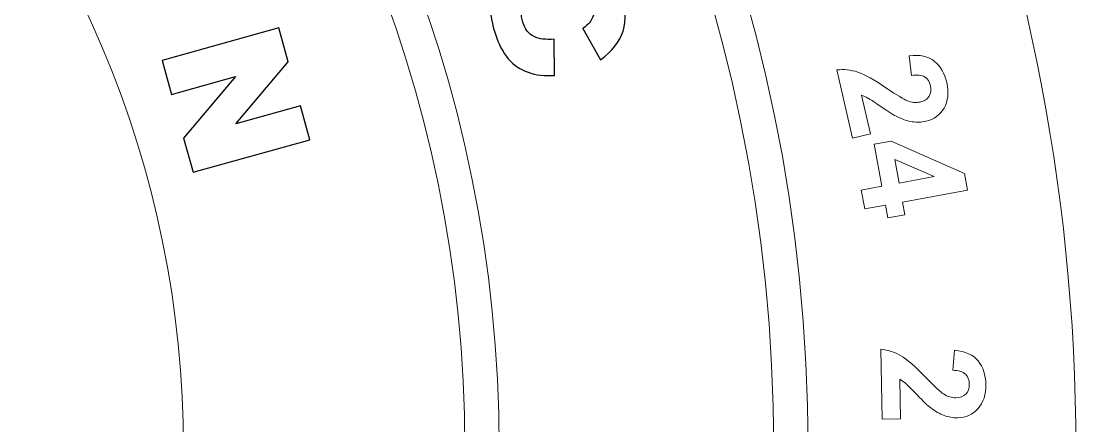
# Model space of a CAD drawing. Header units: millimetres. Extents: x -84 to 196, y -140 to 140.
# Drawn here: x 118.9 to 195.7, y 1.7 to 31.2 of the extents above; entities that cross this region are included whole.
import ezdxf

# ---------------------------------------------------------------- set-up
doc = ezdxf.new("R2010")
doc.units = ezdxf.units.MM
doc.header["$MEASUREMENT"] = 0
doc.layers.add('Layer 1', color=7, linetype='Continuous')

msp = doc.modelspace()

# ---------------------------------------------------------------- linework, layer by layer
at = {"layer": 'Layer 1', "color": 250, "lineweight": 9}
for points, knots in [([(55.7075, 140.0117), (133.0273, 140.0117), (195.7074, 77.3315), (195.7074, 0.0116), (195.7074, 0.0116), (195.7074, -77.3083), (133.0273, -139.9884), (55.7074, -139.9884), (55.7074, -139.9884), (-21.6125, -139.9884), (-84.2927, -77.3083), (-84.2927, 0.0116), (-84.2927, 0.0116), (-84.2927, 77.3315), (-21.6125, 140.0116), (55.7075, 140.0117)], [0, 0, 0, 0, 0.2, 0.2, 0.2, 0.2, 0.4, 0.4, 0.4, 0.4, 0.6, 0.6, 0.6, 0.6, 1, 1, 1, 1]), ([(56.199, 120.1045), (122.473, 120.1045), (176.1989, 66.3785), (176.1989, 0.1044), (176.1989, 0.1044), (176.1989, -66.1697), (122.473, -119.8956), (56.1989, -119.8956), (56.1989, -119.8956), (-10.0752, -119.8956), (-63.8011, -66.1697), (-63.8011, 0.1044), (-63.8011, 0.1044), (-63.8011, 66.3785), (-10.0752, 120.1044), (56.199, 120.1045)], [0, 0, 0, 0, 0.2, 0.2, 0.2, 0.2, 0.4, 0.4, 0.4, 0.4, 0.6, 0.6, 0.6, 0.6, 1, 1, 1, 1]), ([(56.199, 117.6046), (121.0925, 117.6046), (173.6989, 64.9979), (173.6989, 0.1044), (173.6989, 0.1044), (173.6989, -64.7891), (121.0924, -117.3956), (56.1989, -117.3956), (56.1989, -117.3956), (-8.6946, -117.3956), (-61.3011, -64.7891), (-61.3011, 0.1044), (-61.3011, 0.1044), (-61.3011, 64.998), (-8.6946, 117.6044), (56.199, 117.6046)], [0, 0, 0, 0, 0.2, 0.2, 0.2, 0.2, 0.4, 0.4, 0.4, 0.4, 0.6, 0.6, 0.6, 0.6, 1, 1, 1, 1]), ([(56.199, 97.6045), (110.0469, 97.6045), (153.6989, 53.9522), (153.6989, 0.1044), (153.6989, 0.1044), (153.6989, -53.7434), (110.0467, -97.3956), (56.1989, -97.3956), (56.1989, -97.3956), (2.3512, -97.3956), (-41.3011, -53.7434), (-41.3011, 0.1044), (-41.3011, 0.1044), (-41.3011, 53.9523), (2.3511, 97.6044), (56.199, 97.6045)], [0, 0, 0, 0, 0.2, 0.2, 0.2, 0.2, 0.4, 0.4, 0.4, 0.4, 0.6, 0.6, 0.6, 0.6, 1, 1, 1, 1]), ([(56.199, 95.1045), (108.6662, 95.1045), (151.1989, 52.5714), (151.1989, 0.1044), (151.1989, 0.1044), (151.1989, -52.3626), (108.666, -94.8956), (56.1989, -94.8956), (56.1989, -94.8956), (3.7318, -94.8956), (-38.8011, -52.3626), (-38.8011, 0.1044), (-38.8011, 0.1044), (-38.8011, 52.5715), (3.7318, 95.1044), (56.199, 95.1045)], [0, 0, 0, 0, 0.2, 0.2, 0.2, 0.2, 0.4, 0.4, 0.4, 0.4, 0.6, 0.6, 0.6, 0.6, 1, 1, 1, 1]), ([(55.7075, 75.0118), (97.1287, 75.0118), (130.7074, 41.4329), (130.7074, 0.0116), (130.7074, 0.0116), (130.7074, -41.4096), (97.1287, -74.9884), (55.7074, -74.9884), (55.7074, -74.9884), (14.2861, -74.9884), (-19.2926, -41.4097), (-19.2926, 0.0116), (-19.2926, 0.0116), (-19.2926, 41.433), (14.2861, 75.0116), (55.7075, 75.0118)], [0, 0, 0, 0, 0.2, 0.2, 0.2, 0.2, 0.4, 0.4, 0.4, 0.4, 0.6, 0.6, 0.6, 0.6, 1, 1, 1, 1]), ([(157.7066, 29.8645), (157.7066, 29.8645), (157.7354, 27.2234), (157.7354, 27.2234), (157.7354, 27.2234), (157.0063, 27.1725), (156.3628, 27.2495), (155.7981, 27.4567), (155.7981, 27.4567), (155.2357, 27.6618), (154.7585, 27.9881), (154.3648, 28.4316), (154.3648, 28.4316), (153.971, 28.8751), (153.6497, 29.4966), (153.399, 30.294), (153.399, 30.294), (153.0947, 31.2614), (152.9877, 32.0973), (153.0759, 32.7995), (153.0759, 32.7995), (153.1664, 33.5018), (153.4936, 34.1877), (154.0646, 34.8551), (154.0646, 34.8551), (154.6336, 35.5225), (155.469, 36.0318), (156.5759, 36.379), (156.5759, 36.379), (158.0509, 36.8419), (159.306, 36.8054), (160.3454, 36.2697), (160.3454, 36.2697), (161.3829, 35.7339), (162.1265, 34.7492), (162.5765, 33.3157), (162.5765, 33.3157), (162.9303, 32.1936), (162.98, 31.2405), (162.7283, 30.4563), (162.7283, 30.4563), (162.4767, 29.6701), (161.9293, 28.9742), (161.0867, 28.3691), (161.0867, 28.3691), (161.0867, 28.3691), (159.7835, 30.6291), (159.7835, 30.6291), (159.7835, 30.6291), (160.0279, 30.8), (160.1983, 30.9514), (160.2946, 31.0836), (160.2946, 31.0836), (160.4568, 31.3025), (160.5601, 31.5435), (160.6027, 31.8022), (160.6027, 31.8022), (160.6475, 32.0588), (160.6247, 32.3264), (160.539, 32.6009), (160.539, 32.6009), (160.3421, 33.2263), (159.9413, 33.6262), (159.3351, 33.7987), (159.3351, 33.7987), (158.8834, 33.9337), (158.2587, 33.8757), (157.4613, 33.625), (157.4613, 33.625), (156.4721, 33.3144), (155.8416, 32.9518), (155.5699, 32.5375), (155.5699, 32.5375), (155.296, 32.1234), (155.2458, 31.6427), (155.4152, 31.1002), (155.4152, 31.1002), (155.5804, 30.5753), (155.8547, 30.2236), (156.2346, 30.0456), (156.2346, 30.0456), (156.6146, 29.8698), (157.1059, 29.8087), (157.7066, 29.8645)], [0, 0, 0, 0, 0.0454545, 0.0454545, 0.0454545, 0.0454545, 0.0909091, 0.0909091, 0.0909091, 0.0909091, 0.1363636, 0.1363636, 0.1363636, 0.1363636, 0.1818182, 0.1818182, 0.1818182, 0.1818182, 0.2272727, 0.2272727, 0.2272727, 0.2272727, 0.2727273, 0.2727273, 0.2727273, 0.2727273, 0.3181818, 0.3181818, 0.3181818, 0.3181818, 0.3636364, 0.3636364, 0.3636364, 0.3636364, 0.4090909, 0.4090909, 0.4090909, 0.4090909, 0.4545455, 0.4545455, 0.4545455, 0.4545455, 0.5, 0.5, 0.5, 0.5, 0.5454545, 0.5454545, 0.5454545, 0.5454545, 0.5909091, 0.5909091, 0.5909091, 0.5909091, 0.6363636, 0.6363636, 0.6363636, 0.6363636, 0.6818182, 0.6818182, 0.6818182, 0.6818182, 0.7272727, 0.7272727, 0.7272727, 0.7272727, 0.7727273, 0.7727273, 0.7727273, 0.7727273, 0.8181818, 0.8181818, 0.8181818, 0.8181818, 0.8636364, 0.8636364, 0.8636364, 0.8636364, 0.9090909, 0.9090909, 0.9090909, 0.9090909, 1, 1, 1, 1]), ([(137.6553, 30.6769), (137.6553, 30.6769), (138.3355, 28.2215), (138.3355, 28.2215), (138.3355, 28.2215), (138.3355, 28.2215), (134.516, 23.7123), (134.516, 23.7123), (134.516, 23.7123), (134.516, 23.7123), (139.2232, 25.0161), (139.2232, 25.0161), (139.2232, 25.0161), (139.2232, 25.0161), (139.9115, 22.5379), (139.9115, 22.5379), (139.9115, 22.5379), (139.9115, 22.5379), (131.3998, 20.178), (131.3998, 20.178), (131.3998, 20.178), (131.3998, 20.178), (130.7134, 22.6584), (130.7134, 22.6584), (130.7134, 22.6584), (130.7134, 22.6584), (134.5019, 27.1408), (134.5019, 27.1408), (134.5019, 27.1408), (134.5019, 27.1408), (129.8299, 25.8451), (129.8299, 25.8451), (129.8299, 25.8451), (129.8299, 25.8451), (129.1433, 28.3191), (129.1433, 28.3191), (129.1433, 28.3191), (129.1433, 28.3191), (137.6553, 30.6769), (137.6553, 30.6769)], [0, 0, 0, 0, 0.0909091, 0.0909091, 0.0909091, 0.0909091, 0.1818182, 0.1818182, 0.1818182, 0.1818182, 0.2727273, 0.2727273, 0.2727273, 0.2727273, 0.3636364, 0.3636364, 0.3636364, 0.3636364, 0.4545455, 0.4545455, 0.4545455, 0.4545455, 0.5454545, 0.5454545, 0.5454545, 0.5454545, 0.6363636, 0.6363636, 0.6363636, 0.6363636, 0.7272727, 0.7272727, 0.7272727, 0.7272727, 0.8181818, 0.8181818, 0.8181818, 0.8181818, 1, 1, 1, 1]), ([(180.7397, 22.968), (180.7397, 22.968), (179.4253, 22.6682), (179.4253, 22.6682), (179.4253, 22.6682), (179.4253, 22.6682), (178.2898, 27.6248), (178.2898, 27.6248), (178.2898, 27.6248), (178.7997, 27.6866), (179.3074, 27.6317), (179.812, 27.4659), (179.812, 27.4659), (180.3184, 27.2984), (181.0308, 26.9031), (181.9462, 26.2804), (181.9462, 26.2804), (182.6871, 25.7794), (183.1791, 25.4795), (183.4225, 25.3842), (183.4225, 25.3842), (183.7595, 25.2555), (184.0699, 25.2254), (184.3556, 25.2907), (184.3556, 25.2907), (184.6715, 25.3631), (184.8936, 25.5023), (185.0242, 25.7104), (185.0242, 25.7104), (185.1549, 25.9185), (185.1864, 26.1726), (185.1177, 26.4706), (185.1177, 26.4706), (185.0509, 26.767), (184.9078, 26.9804), (184.6892, 27.1145), (184.6892, 27.1145), (184.4723, 27.2486), (184.1529, 27.2821), (183.7349, 27.2133), (183.7349, 27.2133), (183.7349, 27.2133), (183.5533, 28.6562), (183.5533, 28.6562), (183.5533, 28.6562), (184.3506, 28.7496), (184.9697, 28.6138), (185.4106, 28.2486), (185.4106, 28.2486), (185.85, 27.8835), (186.1461, 27.3684), (186.2996, 26.7051), (186.2996, 26.7051), (186.4654, 25.9767), (186.4, 25.3593), (186.1036, 24.8531), (186.1036, 24.8531), (185.8056, 24.347), (185.3644, 24.0277), (184.7806, 23.8936), (184.7806, 23.8936), (184.449, 23.8179), (184.119, 23.8055), (183.791, 23.8549), (183.791, 23.8549), (183.463, 23.9061), (183.1066, 24.0225), (182.7186, 24.2061), (182.7186, 24.2061), (182.4613, 24.3261), (182.0766, 24.5642), (181.5651, 24.917), (181.5651, 24.917), (181.0538, 25.268), (180.7166, 25.4885), (180.5545, 25.5767), (180.5545, 25.5767), (180.394, 25.6667), (180.2405, 25.732), (180.0959, 25.7778), (180.0959, 25.7778), (180.0959, 25.7778), (180.7397, 22.968), (180.7397, 22.968)], [0, 0, 0, 0, 0.0454545, 0.0454545, 0.0454545, 0.0454545, 0.0909091, 0.0909091, 0.0909091, 0.0909091, 0.1363636, 0.1363636, 0.1363636, 0.1363636, 0.1818182, 0.1818182, 0.1818182, 0.1818182, 0.2272727, 0.2272727, 0.2272727, 0.2272727, 0.2727273, 0.2727273, 0.2727273, 0.2727273, 0.3181818, 0.3181818, 0.3181818, 0.3181818, 0.3636364, 0.3636364, 0.3636364, 0.3636364, 0.4090909, 0.4090909, 0.4090909, 0.4090909, 0.4545455, 0.4545455, 0.4545455, 0.4545455, 0.5, 0.5, 0.5, 0.5, 0.5454545, 0.5454545, 0.5454545, 0.5454545, 0.5909091, 0.5909091, 0.5909091, 0.5909091, 0.6363636, 0.6363636, 0.6363636, 0.6363636, 0.6818182, 0.6818182, 0.6818182, 0.6818182, 0.7272727, 0.7272727, 0.7272727, 0.7272727, 0.7727273, 0.7727273, 0.7727273, 0.7727273, 0.8181818, 0.8181818, 0.8181818, 0.8181818, 0.8636364, 0.8636364, 0.8636364, 0.8636364, 0.9090909, 0.9090909, 0.9090909, 0.9090909, 1, 1, 1, 1]), ([(180.0745, 18.8896), (180.0745, 18.8896), (181.5723, 19.1661), (181.5723, 19.1661), (181.5723, 19.1661), (181.5723, 19.1661), (181.0101, 22.2134), (181.0101, 22.2134), (181.0101, 22.2134), (181.0101, 22.2134), (182.2597, 22.4448), (182.2597, 22.4448), (182.2597, 22.4448), (182.2597, 22.4448), (187.5866, 20.0856), (187.5866, 20.0856), (187.5866, 20.0856), (187.5866, 20.0856), (187.809, 18.8871), (187.809, 18.8871), (187.809, 18.8871), (187.809, 18.8871), (183.0838, 18.0157), (183.0838, 18.0157), (183.0838, 18.0157), (183.0838, 18.0157), (183.2538, 17.0905), (183.2538, 17.0905), (183.2538, 17.0905), (183.2538, 17.0905), (181.9989, 16.8591), (181.9989, 16.8591), (181.9989, 16.8591), (181.9989, 16.8591), (181.8271, 17.7844), (181.8271, 17.7844), (181.8271, 17.7844), (181.8271, 17.7844), (180.3291, 17.5079), (180.3291, 17.5079), (180.3291, 17.5079), (180.3291, 17.5079), (180.0745, 18.8896), (180.0745, 18.8896)], [0, 0, 0, 0, 0.0833333, 0.0833333, 0.0833333, 0.0833333, 0.1666667, 0.1666667, 0.1666667, 0.1666667, 0.25, 0.25, 0.25, 0.25, 0.3333333, 0.3333333, 0.3333333, 0.3333333, 0.4166667, 0.4166667, 0.4166667, 0.4166667, 0.5, 0.5, 0.5, 0.5, 0.5833333, 0.5833333, 0.5833333, 0.5833333, 0.6666667, 0.6666667, 0.6666667, 0.6666667, 0.75, 0.75, 0.75, 0.75, 0.8333333, 0.8333333, 0.8333333, 0.8333333, 1, 1, 1, 1]), ([(182.8272, 19.3976), (182.8272, 19.3976), (185.3739, 19.8675), (185.3739, 19.8675), (185.3739, 19.8675), (185.3739, 19.8675), (182.5127, 21.1089), (182.5127, 21.1089), (182.5127, 21.1089), (182.5127, 21.1089), (182.8272, 19.3976), (182.8272, 19.3976)], [0, 0, 0, 0, 0.25, 0.25, 0.25, 0.25, 0.5, 0.5, 0.5, 0.5, 1, 1, 1, 1]), ([(182.9397, 2.2395), (182.9397, 2.2395), (181.5918, 2.214), (181.5918, 2.214), (181.5918, 2.214), (181.5918, 2.214), (181.4968, 7.3001), (181.4968, 7.3001), (181.4968, 7.3001), (182.0081, 7.2541), (182.4937, 7.0988), (182.9539, 6.8309), (182.9539, 6.8309), (183.416, 6.5646), (184.0311, 6.0328), (184.7995, 5.2334), (184.7995, 5.2334), (185.421, 4.5919), (185.8415, 4.1973), (186.0627, 4.0545), (186.0627, 4.0545), (186.3648, 3.8601), (186.6621, 3.7662), (186.955, 3.7711), (186.955, 3.7711), (187.2798, 3.7777), (187.5254, 3.8692), (187.696, 4.0462), (187.696, 4.0462), (187.8667, 4.2231), (187.9496, 4.4658), (187.9431, 4.7711), (187.9431, 4.7711), (187.9431, 5.0746), (187.843, 5.3133), (187.6572, 5.4894), (187.6572, 5.4894), (187.4716, 5.6654), (187.1652, 5.7628), (186.7421, 5.7818), (186.7421, 5.7818), (186.7421, 5.7818), (186.8586, 7.2309), (186.8586, 7.2309), (186.8586, 7.2309), (187.659, 7.1597), (188.2372, 6.8998), (188.5938, 6.4527), (188.5938, 6.4527), (188.9504, 6.0037), (189.1351, 5.4397), (189.1477, 4.7587), (189.1477, 4.7587), (189.1617, 4.0107), (188.9721, 3.4212), (188.5773, 2.9866), (188.5773, 2.9866), (188.1826, 2.552), (187.6852, 2.3281), (187.0854, 2.3167), (187.0854, 2.3167), (186.745, 2.3104), (186.419, 2.3656), (186.1094, 2.4826), (186.1094, 2.4826), (185.7998, 2.5995), (185.4731, 2.7871), (185.131, 3.0454), (185.131, 3.0454), (184.9031, 3.2165), (184.5753, 3.5275), (184.1464, 3.9769), (184.1464, 3.9769), (183.7178, 4.4263), (183.434, 4.7106), (183.2936, 4.8316), (183.2936, 4.8316), (183.1536, 4.9508), (183.0184, 5.0471), (182.8866, 5.1203), (182.8866, 5.1203), (182.8866, 5.1203), (182.9397, 2.2395), (182.9397, 2.2395)], [0, 0, 0, 0, 0.0454545, 0.0454545, 0.0454545, 0.0454545, 0.0909091, 0.0909091, 0.0909091, 0.0909091, 0.1363636, 0.1363636, 0.1363636, 0.1363636, 0.1818182, 0.1818182, 0.1818182, 0.1818182, 0.2272727, 0.2272727, 0.2272727, 0.2272727, 0.2727273, 0.2727273, 0.2727273, 0.2727273, 0.3181818, 0.3181818, 0.3181818, 0.3181818, 0.3636364, 0.3636364, 0.3636364, 0.3636364, 0.4090909, 0.4090909, 0.4090909, 0.4090909, 0.4545455, 0.4545455, 0.4545455, 0.4545455, 0.5, 0.5, 0.5, 0.5, 0.5454545, 0.5454545, 0.5454545, 0.5454545, 0.5909091, 0.5909091, 0.5909091, 0.5909091, 0.6363636, 0.6363636, 0.6363636, 0.6363636, 0.6818182, 0.6818182, 0.6818182, 0.6818182, 0.7272727, 0.7272727, 0.7272727, 0.7272727, 0.7727273, 0.7727273, 0.7727273, 0.7727273, 0.8181818, 0.8181818, 0.8181818, 0.8181818, 0.8636364, 0.8636364, 0.8636364, 0.8636364, 0.9090909, 0.9090909, 0.9090909, 0.9090909, 1, 1, 1, 1])]:
    msp.add_open_spline(points, degree=3, knots=knots, dxfattribs=at)
at = {"layer": 'Layer 1', "color": 7}
for points, knots in [([(157.7066, 29.8645), (157.7066, 29.8645), (157.7354, 27.2234), (157.7354, 27.2234), (157.7354, 27.2234), (157.0063, 27.1725), (156.3628, 27.2495), (155.7981, 27.4567), (155.7981, 27.4567), (155.2357, 27.6618), (154.7585, 27.9881), (154.3648, 28.4316), (154.3648, 28.4316), (153.971, 28.8751), (153.6497, 29.4966), (153.399, 30.294), (153.399, 30.294), (153.0947, 31.2614), (152.9877, 32.0973), (153.0759, 32.7995), (153.0759, 32.7995), (153.1664, 33.5018), (153.4936, 34.1877), (154.0646, 34.8551), (154.0646, 34.8551), (154.6336, 35.5225), (155.469, 36.0318), (156.5759, 36.379), (156.5759, 36.379), (158.0509, 36.8419), (159.306, 36.8054), (160.3454, 36.2697), (160.3454, 36.2697), (161.3829, 35.7339), (162.1265, 34.7492), (162.5765, 33.3157), (162.5765, 33.3157), (162.9303, 32.1936), (162.98, 31.2405), (162.7283, 30.4563), (162.7283, 30.4563), (162.4767, 29.6701), (161.9293, 28.9742), (161.0867, 28.3691), (161.0867, 28.3691), (161.0867, 28.3691), (159.7835, 30.6291), (159.7835, 30.6291), (159.7835, 30.6291), (160.0279, 30.8), (160.1983, 30.9514), (160.2946, 31.0836), (160.2946, 31.0836), (160.4568, 31.3025), (160.5601, 31.5435), (160.6027, 31.8022), (160.6027, 31.8022), (160.6475, 32.0588), (160.6247, 32.3264), (160.539, 32.6009), (160.539, 32.6009), (160.3421, 33.2263), (159.9413, 33.6262), (159.3351, 33.7987), (159.3351, 33.7987), (158.8834, 33.9337), (158.2587, 33.8757), (157.4613, 33.625), (157.4613, 33.625), (156.4721, 33.3144), (155.8416, 32.9518), (155.5699, 32.5375), (155.5699, 32.5375), (155.296, 32.1234), (155.2458, 31.6427), (155.4152, 31.1002), (155.4152, 31.1002), (155.5804, 30.5753), (155.8547, 30.2236), (156.2346, 30.0456), (156.2346, 30.0456), (156.6146, 29.8698), (157.1059, 29.8087), (157.7066, 29.8645)], [0, 0, 0, 0, 0.0454545, 0.0454545, 0.0454545, 0.0454545, 0.0909091, 0.0909091, 0.0909091, 0.0909091, 0.1363636, 0.1363636, 0.1363636, 0.1363636, 0.1818182, 0.1818182, 0.1818182, 0.1818182, 0.2272727, 0.2272727, 0.2272727, 0.2272727, 0.2727273, 0.2727273, 0.2727273, 0.2727273, 0.3181818, 0.3181818, 0.3181818, 0.3181818, 0.3636364, 0.3636364, 0.3636364, 0.3636364, 0.4090909, 0.4090909, 0.4090909, 0.4090909, 0.4545455, 0.4545455, 0.4545455, 0.4545455, 0.5, 0.5, 0.5, 0.5, 0.5454545, 0.5454545, 0.5454545, 0.5454545, 0.5909091, 0.5909091, 0.5909091, 0.5909091, 0.6363636, 0.6363636, 0.6363636, 0.6363636, 0.6818182, 0.6818182, 0.6818182, 0.6818182, 0.7272727, 0.7272727, 0.7272727, 0.7272727, 0.7727273, 0.7727273, 0.7727273, 0.7727273, 0.8181818, 0.8181818, 0.8181818, 0.8181818, 0.8636364, 0.8636364, 0.8636364, 0.8636364, 0.9090909, 0.9090909, 0.9090909, 0.9090909, 1, 1, 1, 1]), ([(137.6553, 30.6769), (137.6553, 30.6769), (138.3355, 28.2215), (138.3355, 28.2215), (138.3355, 28.2215), (138.3355, 28.2215), (134.516, 23.7123), (134.516, 23.7123), (134.516, 23.7123), (134.516, 23.7123), (139.2232, 25.0161), (139.2232, 25.0161), (139.2232, 25.0161), (139.2232, 25.0161), (139.9115, 22.5379), (139.9115, 22.5379), (139.9115, 22.5379), (139.9115, 22.5379), (131.3998, 20.178), (131.3998, 20.178), (131.3998, 20.178), (131.3998, 20.178), (130.7134, 22.6584), (130.7134, 22.6584), (130.7134, 22.6584), (130.7134, 22.6584), (134.5019, 27.1408), (134.5019, 27.1408), (134.5019, 27.1408), (134.5019, 27.1408), (129.8299, 25.8451), (129.8299, 25.8451), (129.8299, 25.8451), (129.8299, 25.8451), (129.1433, 28.3191), (129.1433, 28.3191), (129.1433, 28.3191), (129.1433, 28.3191), (137.6553, 30.6769), (137.6553, 30.6769)], [0, 0, 0, 0, 0.0909091, 0.0909091, 0.0909091, 0.0909091, 0.1818182, 0.1818182, 0.1818182, 0.1818182, 0.2727273, 0.2727273, 0.2727273, 0.2727273, 0.3636364, 0.3636364, 0.3636364, 0.3636364, 0.4545455, 0.4545455, 0.4545455, 0.4545455, 0.5454545, 0.5454545, 0.5454545, 0.5454545, 0.6363636, 0.6363636, 0.6363636, 0.6363636, 0.7272727, 0.7272727, 0.7272727, 0.7272727, 0.8181818, 0.8181818, 0.8181818, 0.8181818, 1, 1, 1, 1])]:
    msp.add_open_spline(points, degree=3, knots=knots, dxfattribs=at)

doc.saveas('drawing.dxf')
